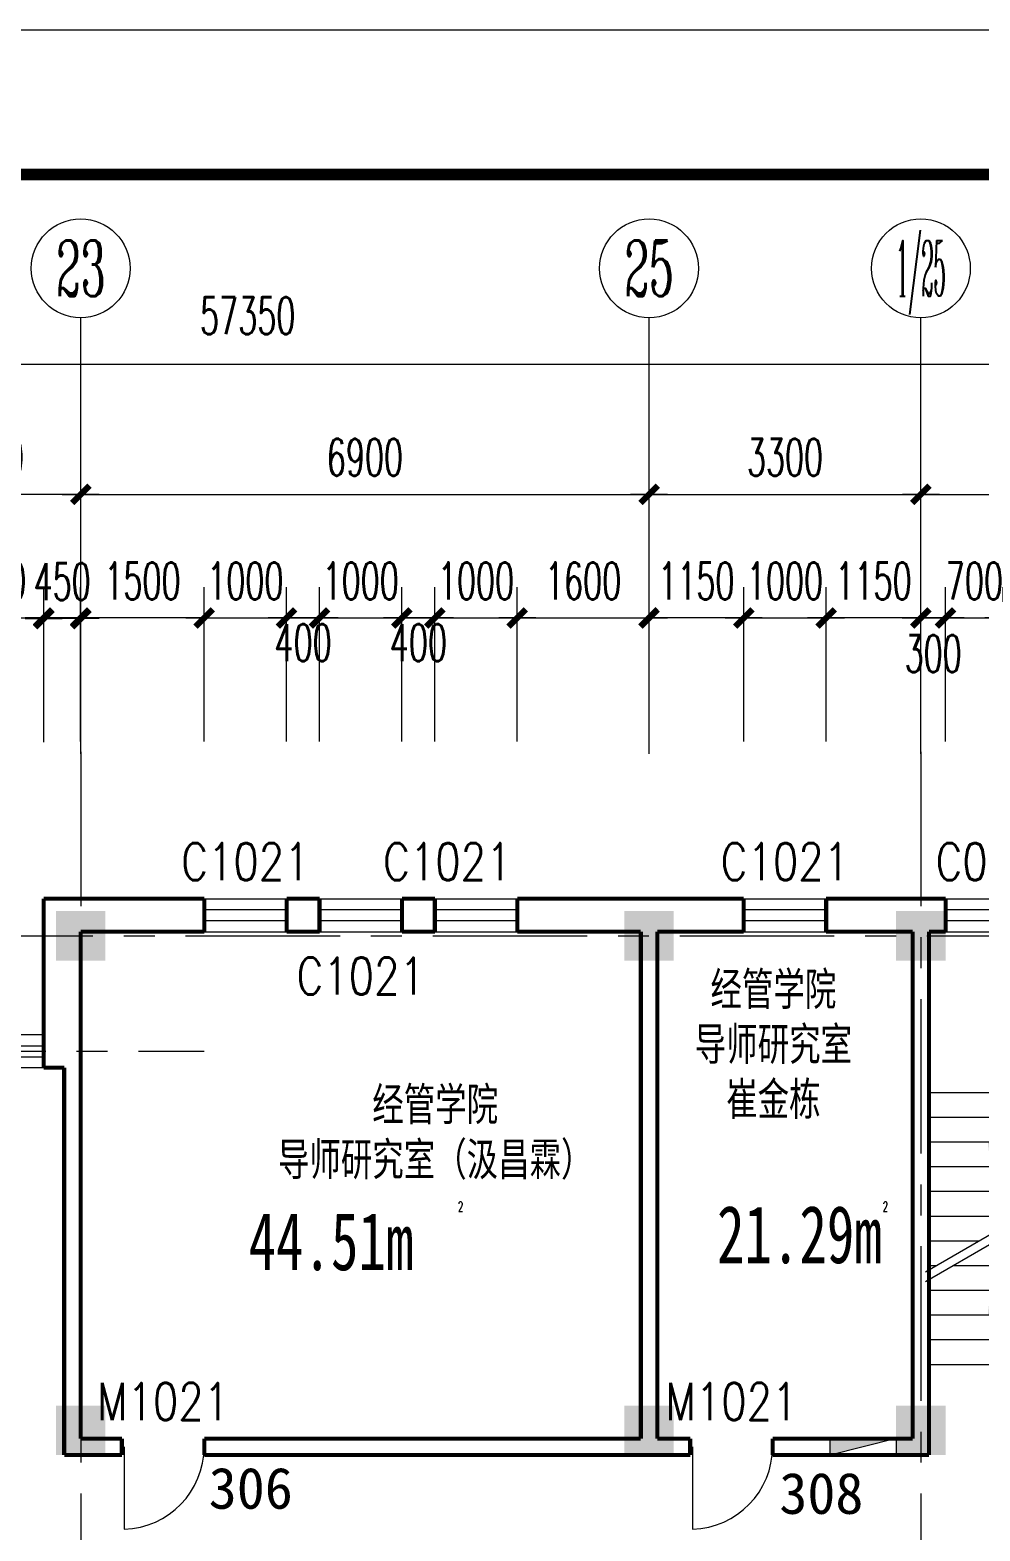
# Model space of a CAD drawing. Extents: x 2719331 to 3465925, y -270324 to -167476.
# Drawn here: x 3090823 to 3102356, y -187223 to -169011 of the extents above; entities that cross this region are included whole.
import ezdxf
from ezdxf.enums import TextEntityAlignment as Align

# ---------------------------------------------------------------- set-up
doc = ezdxf.new("R2010")
doc.units = 0
doc.header["$LTSCALE"] = 1500
doc.header["$MEASUREMENT"] = 0
doc.linetypes.add('CENTER', pattern=[2, 1.25, -0.25, 0.25, -0.25])
doc.layers.get('0').update_dxf_attribs({"linetype": 'CONTINUOUS', "lineweight": 0})
doc.layers.get('DEFPOINTS').update_dxf_attribs({"linetype": 'CONTINUOUS', "lineweight": 5})
for name, color, linetype, lineweight in [('AXIS', 7, 'CONTINUOUS', 5), ('AXIS_TEXT', 7, 'CONTINUOUS', 5), ('COLUMN', 7, 'CONTINUOUS', 5), ('DOTE', 7, 'CENTER', 5), ('PUB_DIM', 250, 'CONTINUOUS', 5), ('PUB_TEXT', 7, 'CONTINUOUS', 5), ('STAIR', 7, 'CONTINUOUS', 5), ('U型玻璃', 7, 'CONTINUOUS', 5), ('WALL', 7, 'CONTINUOUS', 5), ('WINDOW', 7, 'CONTINUOUS', 5), ('WINDOW_TEXT', 7, 'CONTINUOUS', 5), ('我的', 7, 'CONTINUOUS', 5), ('消火栓', 7, 'CONTINUOUS', 5)]:
    doc.layers.add(name, color=color, linetype=linetype, lineweight=lineweight)
doc.layers.add('中文', color=4, linetype='CONTINUOUS')
doc.layers.add('地面', color=250, linetype='CONTINUOUS')
doc.styles.add('_SIMPLEX', font='SIMPLEX.shx', dxfattribs={"width": 0.6})
doc.styles.add('COMPLEX', font='COMPLEX')
doc.styles.add('DIM_FONT', font='romans.shx', dxfattribs={"width": 0.6})
doc.styles.add('HZ4', font='SimSun.ttf', dxfattribs={"width": 0.7, "height": 700})
doc.styles.add('SIMPLEX', font='SIMPLEX.SHX', dxfattribs={"width": 0.6})
doc.styles.get("Standard").update_dxf_attribs({"font": 'SIMHEI.TTF', "height": 1.2})
doc.dimstyles.new('DIMN150', dxfattribs={"dimscale": 1.5, "dimtxt": 300, "dimasz": 1, "dimexe": 250, "dimexo": 300, "dimgap": 150, "dimtad": 1, "dimdec": 0, "dimdsep": 46, "dimtxsty": 'DIM_FONT', "dimblk": '_DIMX', "dimcen": 2.5, "dimdle": 0.3, "dimclrd": 7, "dimclre": 256, "dimclrt": 256, "dimadec": 0, "dimazin": 0, "dimtfac": 1, "dimtdec": 0, "dimtix": 1, "dimtmove": 2, "dimatfit": 3, "dimldrblk": '_DIMX', "dimfxl": 1, "dimtvp": 1, "dimtolj": 1, "dimtzin": 0, "dimlwd": -1, "dimlwe": -1, "dimarcsym": 0})

# ---------------------------------------------------------------- blocks, each defined once
blk = doc.blocks.new('_FZH')
blk.add_solid([(0.5, -0.5), (-0.5, -0.5), (0.5, 0.5), (-0.5, 0.5)])
blk = doc.blocks.new('M_A2ZXL')
blk.add_line((-0.472, 0), (-0.472, -1))
blk.add_arc((-0.5, 0), 1, 271.6231, 0)
blk = doc.blocks.new('_ARROW')
blk.add_solid([(0, 0), (-1, 0.1), (-1, -0.1)])
blk = doc.blocks.new('A$C439E1623')
at = {"layer": 'PUB_DIM'}
for points in [[(818, 2892), (818, 5002), (2689, 5002), (2689, 13)], [(818, 1992), (818, 0)]]:
    blk.add_lwpolyline(points, dxfattribs=at)
at = {"layer": 'STAIR'}
for p, q in [((1893, 4192), (1593, 4192)), ((1593, 4192), (1593, 2834)), ((1893, 692), (1893, 4192)), ((43, 4092), (1593, 4092)), ((43, 4092), (43, 1939)), ((1653, 4132), (1653, 2868)), ((1833, 4132), (1653, 4132)), ((1833, 4092), (1653, 4092)), ((1693, 4092), (1693, 2892)), ((1793, 792), (1793, 4092)), ((1833, 752), (1833, 4132)), ((3443, 4092), (1893, 4092)), ((3443, 792), (3443, 4092)), ((43, 3792), (1593, 3792)), ((1653, 3792), (1693, 3792)), ((1833, 3792), (1793, 3792)), ((3443, 3792), (1893, 3792)), ((43, 3492), (1593, 3492)), ((1653, 3492), (1693, 3492)), ((1833, 3492), (1793, 3492)), ((3443, 3492), (1893, 3492)), ((43, 3192), (1593, 3192)), ((1653, 3192), (1693, 3192)), ((1833, 3192), (1793, 3192)), ((3443, 3192), (1893, 3192)), ((933, 2453), (1737, 2917)), ((43, 2892), (1593, 2892)), ((959, 2352), (1737, 2801)), ((1653, 2892), (1693, 2892)), ((1653, 2753), (1653, 752)), ((1693, 2776), (1693, 792)), ((1833, 2892), (1793, 2892)), ((3443, 2892), (1893, 2892)), ((43, 2592), (1174, 2592)), ((1374, 2592), (1593, 2592)), ((1593, 2718), (1593, 692)), ((1653, 2592), (1693, 2592)), ((1833, 2592), (1793, 2592)), ((3443, 2592), (1893, 2592)), ((0, 1914), (827, 2392)), ((853, 2291), (807, 2472)), ((807, 2472), (980, 2272)), ((980, 2272), (933, 2453)), ((0, 1798), (853, 2291)), ((43, 2292), (654, 2292)), ((853, 2292), (1593, 2292)), ((1653, 2292), (1693, 2292)), ((1833, 2292), (1793, 2292)), ((3443, 2292), (1893, 2292)), ((43, 1992), (134, 1992)), ((43, 1823), (43, 792)), ((334, 1992), (1593, 1992)), ((1653, 1992), (1693, 1992)), ((1833, 1992), (1793, 1992)), ((3443, 1992), (1893, 1992)), ((43, 1692), (1593, 1692)), ((1653, 1692), (1693, 1692)), ((1833, 1692), (1793, 1692)), ((3443, 1692), (1893, 1692)), ((43, 1392), (1593, 1392)), ((1653, 1392), (1693, 1392)), ((1833, 1392), (1793, 1392)), ((3443, 1392), (1893, 1392)), ((43, 1092), (1593, 1092)), ((1653, 1092), (1693, 1092)), ((1833, 1092), (1793, 1092)), ((3443, 1092), (1893, 1092)), ((43, 792), (1593, 792)), ((1653, 792), (1833, 792)), ((1653, 752), (1833, 752)), ((3443, 792), (1893, 792)), ((1593, 692), (1893, 692))]:
    blk.add_line(p, q, dxfattribs=at)
at = {"layer": 'PUB_DIM', "xscale": 600, "yscale": 600, "zscale": 600}
for p, rotation in [((818, 2892), 270), ((818, 1992), 90)]:
    blk.add_blockref('_ARROW', p, dxfattribs=dict(at, rotation=rotation))
blk = doc.blocks.new('_WBLK')
for p, q in [((-0.5, 0.5), (0.5, 0.5)), ((0.5, 0.167), (-0.5, 0.167)), ((0.5, -0.167), (-0.5, -0.167)), ((-0.5, -0.5), (0.5, -0.5))]:
    blk.add_line(p, q)
at = {"layer": 'WINDOW_TEXT', "style": 'SIMPLEX', "flags": 9}
blk.add_attdef('A', text='', height=1, dxfattribs=at).set_placement((0, 1.5), align=Align.MIDDLE)
blk = doc.blocks.new('_AXISO')
blk.add_circle((0, 0), 0.5)
at = {"layer": 'AXIS_TEXT', "style": 'COMPLEX', "width": 1.041667}
blk.add_attdef('A', text='', height=0.56, dxfattribs=at).set_placement((-0.25, -0.28), (0.25, -0.28), align=Align.FIT)
blk = doc.blocks.new('_DIMX')
blk.add_line((-150, 0), (150, 0))
at = {"const_width": 50}
blk.add_lwpolyline([(-70, -70), (70, 70)], dxfattribs=at)
blk = doc.blocks.new('*D1504')
at = {"layer": 'DEFPOINTS', "color": 0, "lineweight": 25}
for p in [(3098339, -174645), (3091439, -177795), (3098339, -177795)]:
    blk.add_point(p, dxfattribs=at)
at = {"layer": '我的'}
for p, q in [((3091439, -177345), (3091439, -174270)), ((3098339, -177345), (3098339, -174270))]:
    blk.add_line(p, q, dxfattribs=at)
at = {"layer": '我的', "color": 7}
blk.add_line((3091440, -174645), (3098337, -174645), dxfattribs=at)
at = {"layer": '我的', "color": 7, "xscale": 1.5, "yscale": 1.5, "zscale": 1.5, "rotation": 180}
blk.add_blockref('_DIMX', (3091439, -174645), dxfattribs=at)
at = {"layer": '我的', "color": 7, "xscale": 1.5, "yscale": 1.5, "zscale": 1.5}
blk.add_blockref('_DIMX', (3098339, -174645), dxfattribs=at)
at = {"layer": '我的', "lineweight": 0, "insert": (3094889, -174195), "char_height": 450, "attachment_point": 5, "style": 'DIM_FONT'}
blk.add_mtext('\\A1;6900', dxfattribs=at)
blk = doc.blocks.new('*D1505')
at = {"layer": 'DEFPOINTS', "color": 0, "lineweight": 25}
for p in [(3101639, -174645), (3098339, -177795), (3101639, -177795)]:
    blk.add_point(p, dxfattribs=at)
at = {"layer": '我的'}
for p, q in [((3098339, -177345), (3098339, -174270)), ((3101639, -177345), (3101639, -174270))]:
    blk.add_line(p, q, dxfattribs=at)
at = {"layer": '我的', "color": 7}
blk.add_line((3098340, -174645), (3101637, -174645), dxfattribs=at)
at = {"layer": '我的', "color": 7, "xscale": 1.5, "yscale": 1.5, "zscale": 1.5, "rotation": 180}
blk.add_blockref('_DIMX', (3098339, -174645), dxfattribs=at)
at = {"layer": '我的', "color": 7, "xscale": 1.5, "yscale": 1.5, "zscale": 1.5}
blk.add_blockref('_DIMX', (3101639, -174645), dxfattribs=at)
at = {"layer": '我的', "lineweight": 0, "insert": (3099989, -174195), "char_height": 450, "attachment_point": 5, "style": 'DIM_FONT'}
blk.add_mtext('\\A1;3300', dxfattribs=at)
blk = doc.blocks.new('*D1508')
at = {"layer": 'DEFPOINTS', "color": 0, "lineweight": 25}
for p in [(3105239, -174645), (3101639, -177795), (3105239, -177795)]:
    blk.add_point(p, dxfattribs=at)
at = {"layer": '我的'}
for p, q in [((3101639, -177345), (3101639, -174270)), ((3105239, -177345), (3105239, -174270))]:
    blk.add_line(p, q, dxfattribs=at)
at = {"layer": '我的', "color": 7}
blk.add_line((3101640, -174645), (3105237, -174645), dxfattribs=at)
at = {"layer": '我的', "color": 7, "xscale": 1.5, "yscale": 1.5, "zscale": 1.5, "rotation": 180}
blk.add_blockref('_DIMX', (3101639, -174645), dxfattribs=at)
at = {"layer": '我的', "color": 7, "xscale": 1.5, "yscale": 1.5, "zscale": 1.5}
blk.add_blockref('_DIMX', (3105239, -174645), dxfattribs=at)
at = {"layer": '我的', "lineweight": 0, "insert": (3103439, -174195), "char_height": 450, "attachment_point": 5, "style": 'DIM_FONT'}
blk.add_mtext('\\A1;3600', dxfattribs=at)
blk = doc.blocks.new('*D1511')
at = {"layer": 'DEFPOINTS', "color": 0, "lineweight": 25}
for p in [(3120689, -173066), (3120689, -177412), (3063338, -177636)]:
    blk.add_point(p, dxfattribs=at)
at = {"layer": '我的'}
for p, q in [((3063338, -177186), (3063338, -172691)), ((3120689, -176962), (3120689, -172691))]:
    blk.add_line(p, q, dxfattribs=at)
at = {"layer": '我的', "color": 7}
blk.add_line((3063340, -173066), (3120687, -173066), dxfattribs=at)
at = {"layer": '我的', "color": 7, "xscale": 1.5, "yscale": 1.5, "zscale": 1.5, "rotation": 180}
blk.add_blockref('_DIMX', (3063338, -173066), dxfattribs=at)
at = {"layer": '我的', "color": 7, "xscale": 1.5, "yscale": 1.5, "zscale": 1.5}
blk.add_blockref('_DIMX', (3120689, -173066), dxfattribs=at)
at = {"layer": '我的', "lineweight": 0, "insert": (3093466, -172478), "char_height": 450, "attachment_point": 5, "style": 'DIM_FONT'}
blk.add_mtext('\\A1;57350', dxfattribs=at)
blk = doc.blocks.new('*D1520')
at = {"layer": 'DEFPOINTS', "color": 0, "lineweight": 25}
for p in [(3093938, -176145), (3092938, -178095), (3093938, -178095)]:
    blk.add_point(p, dxfattribs=at)
at = {"layer": '我的'}
for p, q in [((3092938, -177645), (3092938, -175770)), ((3093938, -177645), (3093938, -175770))]:
    blk.add_line(p, q, dxfattribs=at)
at = {"layer": '我的', "color": 7}
for p, q in [((3092937, -176145), (3092935, -176145)), ((3092938, -176145), (3093938, -176145)), ((3093940, -176145), (3093941, -176145))]:
    blk.add_line(p, q, dxfattribs=at)
at = {"layer": '我的', "color": 7, "xscale": 1.5, "yscale": 1.5, "zscale": 1.5}
blk.add_blockref('_DIMX', (3092938, -176145), dxfattribs=at)
at = {"layer": '我的', "color": 7, "xscale": 1.5, "yscale": 1.5, "zscale": 1.5, "rotation": 180}
blk.add_blockref('_DIMX', (3093938, -176145), dxfattribs=at)
at = {"layer": '我的', "lineweight": 0, "insert": (3093438, -175695), "char_height": 450, "attachment_point": 5, "style": 'DIM_FONT'}
blk.add_mtext('\\A1;1000', dxfattribs=at)
blk = doc.blocks.new('*D1521')
at = {"layer": 'DEFPOINTS', "color": 0, "lineweight": 25}
for p in [(3094338, -176145), (3093938, -178095), (3094338, -178095)]:
    blk.add_point(p, dxfattribs=at)
at = {"layer": '我的'}
for p, q in [((3093938, -177645), (3093938, -175770)), ((3094338, -177645), (3094338, -175770))]:
    blk.add_line(p, q, dxfattribs=at)
at = {"layer": '我的', "color": 7}
for p, q in [((3093937, -176145), (3093935, -176145)), ((3093938, -176145), (3094338, -176145)), ((3094340, -176145), (3094341, -176145))]:
    blk.add_line(p, q, dxfattribs=at)
at = {"layer": '我的', "color": 7, "xscale": 1.5, "yscale": 1.5, "zscale": 1.5}
blk.add_blockref('_DIMX', (3093938, -176145), dxfattribs=at)
at = {"layer": '我的', "color": 7, "xscale": 1.5, "yscale": 1.5, "zscale": 1.5, "rotation": 180}
blk.add_blockref('_DIMX', (3094338, -176145), dxfattribs=at)
at = {"layer": '我的', "lineweight": 0, "insert": (3094138, -176445), "char_height": 450, "attachment_point": 5, "style": 'DIM_FONT'}
blk.add_mtext('\\A1;400', dxfattribs=at)
blk = doc.blocks.new('*D1522')
at = {"layer": 'DEFPOINTS', "color": 0, "lineweight": 25}
for p in [(3095338, -176145), (3094338, -178095), (3095338, -178095)]:
    blk.add_point(p, dxfattribs=at)
at = {"layer": '我的'}
for p, q in [((3094338, -177645), (3094338, -175770)), ((3095338, -177645), (3095338, -175770))]:
    blk.add_line(p, q, dxfattribs=at)
at = {"layer": '我的', "color": 7}
for p, q in [((3094337, -176145), (3094335, -176145)), ((3094338, -176145), (3095338, -176145)), ((3095340, -176145), (3095341, -176145))]:
    blk.add_line(p, q, dxfattribs=at)
at = {"layer": '我的', "color": 7, "xscale": 1.5, "yscale": 1.5, "zscale": 1.5}
blk.add_blockref('_DIMX', (3094338, -176145), dxfattribs=at)
at = {"layer": '我的', "color": 7, "xscale": 1.5, "yscale": 1.5, "zscale": 1.5, "rotation": 180}
blk.add_blockref('_DIMX', (3095338, -176145), dxfattribs=at)
at = {"layer": '我的', "lineweight": 0, "insert": (3094838, -175695), "char_height": 450, "attachment_point": 5, "style": 'DIM_FONT'}
blk.add_mtext('\\A1;1000', dxfattribs=at)
blk = doc.blocks.new('*D1523')
at = {"layer": 'DEFPOINTS', "color": 0, "lineweight": 25}
for p in [(3095738, -176145), (3095338, -178095), (3095738, -178095)]:
    blk.add_point(p, dxfattribs=at)
at = {"layer": '我的'}
for p, q in [((3095338, -177645), (3095338, -175770)), ((3095738, -177645), (3095738, -175770))]:
    blk.add_line(p, q, dxfattribs=at)
at = {"layer": '我的', "color": 7}
for p, q in [((3095337, -176145), (3095335, -176145)), ((3095338, -176145), (3095738, -176145)), ((3095740, -176145), (3095741, -176145))]:
    blk.add_line(p, q, dxfattribs=at)
at = {"layer": '我的', "color": 7, "xscale": 1.5, "yscale": 1.5, "zscale": 1.5}
blk.add_blockref('_DIMX', (3095338, -176145), dxfattribs=at)
at = {"layer": '我的', "color": 7, "xscale": 1.5, "yscale": 1.5, "zscale": 1.5, "rotation": 180}
blk.add_blockref('_DIMX', (3095738, -176145), dxfattribs=at)
at = {"layer": '我的', "lineweight": 0, "insert": (3095538, -176445), "char_height": 450, "attachment_point": 5, "style": 'DIM_FONT'}
blk.add_mtext('\\A1;400', dxfattribs=at)
blk = doc.blocks.new('*D1524')
at = {"layer": 'DEFPOINTS', "color": 0, "lineweight": 25}
for p in [(3096738, -176145), (3095738, -178095), (3096738, -178095)]:
    blk.add_point(p, dxfattribs=at)
at = {"layer": '我的'}
for p, q in [((3095738, -177645), (3095738, -175770)), ((3096738, -177645), (3096738, -175770))]:
    blk.add_line(p, q, dxfattribs=at)
at = {"layer": '我的', "color": 7}
for p, q in [((3095737, -176145), (3095735, -176145)), ((3095738, -176145), (3096738, -176145)), ((3096740, -176145), (3096741, -176145))]:
    blk.add_line(p, q, dxfattribs=at)
at = {"layer": '我的', "color": 7, "xscale": 1.5, "yscale": 1.5, "zscale": 1.5}
blk.add_blockref('_DIMX', (3095738, -176145), dxfattribs=at)
at = {"layer": '我的', "color": 7, "xscale": 1.5, "yscale": 1.5, "zscale": 1.5, "rotation": 180}
blk.add_blockref('_DIMX', (3096738, -176145), dxfattribs=at)
at = {"layer": '我的', "lineweight": 0, "insert": (3096238, -175695), "char_height": 450, "attachment_point": 5, "style": 'DIM_FONT'}
blk.add_mtext('\\A1;1000', dxfattribs=at)
blk = doc.blocks.new('*D1525')
at = {"layer": 'DEFPOINTS', "color": 0, "lineweight": 25}
for p in [(3098338, -176145), (3096738, -178095), (3098338, -178095)]:
    blk.add_point(p, dxfattribs=at)
at = {"layer": '我的'}
for p, q in [((3096738, -177645), (3096738, -175770)), ((3098338, -177645), (3098338, -175770))]:
    blk.add_line(p, q, dxfattribs=at)
at = {"layer": '我的', "color": 7}
blk.add_line((3096740, -176145), (3098337, -176145), dxfattribs=at)
at = {"layer": '我的', "color": 7, "xscale": 1.5, "yscale": 1.5, "zscale": 1.5, "rotation": 180}
blk.add_blockref('_DIMX', (3096738, -176145), dxfattribs=at)
at = {"layer": '我的', "color": 7, "xscale": 1.5, "yscale": 1.5, "zscale": 1.5}
blk.add_blockref('_DIMX', (3098338, -176145), dxfattribs=at)
at = {"layer": '我的', "lineweight": 0, "insert": (3097538, -175695), "char_height": 450, "attachment_point": 5, "style": 'DIM_FONT'}
blk.add_mtext('\\A1;1600', dxfattribs=at)
blk = doc.blocks.new('*D1526')
at = {"layer": 'DEFPOINTS', "color": 0, "lineweight": 25}
for p in [(3100488, -176145), (3099488, -178095), (3100488, -178095)]:
    blk.add_point(p, dxfattribs=at)
at = {"layer": '我的'}
for p, q in [((3099488, -177645), (3099488, -175770)), ((3100488, -177645), (3100488, -175770))]:
    blk.add_line(p, q, dxfattribs=at)
at = {"layer": '我的', "color": 7}
for p, q in [((3099487, -176145), (3099485, -176145)), ((3099488, -176145), (3100488, -176145)), ((3100490, -176145), (3100491, -176145))]:
    blk.add_line(p, q, dxfattribs=at)
at = {"layer": '我的', "color": 7, "xscale": 1.5, "yscale": 1.5, "zscale": 1.5}
blk.add_blockref('_DIMX', (3099488, -176145), dxfattribs=at)
at = {"layer": '我的', "color": 7, "xscale": 1.5, "yscale": 1.5, "zscale": 1.5, "rotation": 180}
blk.add_blockref('_DIMX', (3100488, -176145), dxfattribs=at)
at = {"layer": '我的', "lineweight": 0, "insert": (3099988, -175695), "char_height": 450, "attachment_point": 5, "style": 'DIM_FONT'}
blk.add_mtext('\\A1;1000', dxfattribs=at)
blk = doc.blocks.new('*D1527')
at = {"layer": 'DEFPOINTS', "color": 0, "lineweight": 25}
for p in [(3102638, -176145), (3101938, -178095), (3102638, -178095)]:
    blk.add_point(p, dxfattribs=at)
at = {"layer": '我的'}
for p, q in [((3101938, -177645), (3101938, -175770)), ((3102638, -177645), (3102638, -175770))]:
    blk.add_line(p, q, dxfattribs=at)
at = {"layer": '我的', "color": 7}
for p, q in [((3101937, -176145), (3101935, -176145)), ((3101938, -176145), (3102638, -176145)), ((3102640, -176145), (3102641, -176145))]:
    blk.add_line(p, q, dxfattribs=at)
at = {"layer": '我的', "color": 7, "xscale": 1.5, "yscale": 1.5, "zscale": 1.5}
blk.add_blockref('_DIMX', (3101938, -176145), dxfattribs=at)
at = {"layer": '我的', "color": 7, "xscale": 1.5, "yscale": 1.5, "zscale": 1.5, "rotation": 180}
blk.add_blockref('_DIMX', (3102638, -176145), dxfattribs=at)
at = {"layer": '我的', "lineweight": 0, "insert": (3102288, -175695), "char_height": 450, "attachment_point": 5, "style": 'DIM_FONT'}
blk.add_mtext('\\A1;700', dxfattribs=at)
blk = doc.blocks.new('*D1551')
at = {"layer": 'DEFPOINTS', "color": 0, "lineweight": 25}
for p in [(3091438, -176145), (3091438, -178095), (3092938, -178095)]:
    blk.add_point(p, dxfattribs=at)
at = {"layer": '我的'}
for p, q in [((3091438, -177645), (3091438, -175770)), ((3092938, -177645), (3092938, -175770))]:
    blk.add_line(p, q, dxfattribs=at)
at = {"layer": '我的', "color": 7}
blk.add_line((3092937, -176145), (3091440, -176145), dxfattribs=at)
at = {"layer": '我的', "color": 7, "xscale": 1.5, "yscale": 1.5, "zscale": 1.5, "rotation": 180}
blk.add_blockref('_DIMX', (3091438, -176145), dxfattribs=at)
at = {"layer": '我的', "color": 7, "xscale": 1.5, "yscale": 1.5, "zscale": 1.5}
blk.add_blockref('_DIMX', (3092938, -176145), dxfattribs=at)
at = {"layer": '我的', "lineweight": 0, "insert": (3092188, -175695), "char_height": 450, "attachment_point": 5, "style": 'DIM_FONT'}
blk.add_mtext('\\A1;1500', dxfattribs=at)
blk = doc.blocks.new('*D1552')
at = {"layer": 'DEFPOINTS', "color": 0, "lineweight": 25}
for p in [(3098338, -176145), (3098338, -178095), (3099488, -178095)]:
    blk.add_point(p, dxfattribs=at)
at = {"layer": '我的'}
for p, q in [((3098338, -177645), (3098338, -175770)), ((3099488, -177645), (3099488, -175770))]:
    blk.add_line(p, q, dxfattribs=at)
at = {"layer": '我的', "color": 7}
for p, q in [((3098337, -176145), (3098335, -176145)), ((3099488, -176145), (3098338, -176145)), ((3099490, -176145), (3099491, -176145))]:
    blk.add_line(p, q, dxfattribs=at)
at = {"layer": '我的', "color": 7, "xscale": 1.5, "yscale": 1.5, "zscale": 1.5}
blk.add_blockref('_DIMX', (3098338, -176145), dxfattribs=at)
at = {"layer": '我的', "color": 7, "xscale": 1.5, "yscale": 1.5, "zscale": 1.5, "rotation": 180}
blk.add_blockref('_DIMX', (3099488, -176145), dxfattribs=at)
at = {"layer": '我的', "lineweight": 0, "insert": (3098913, -175695), "char_height": 450, "attachment_point": 5, "style": 'DIM_FONT'}
blk.add_mtext('\\A1;1150', dxfattribs=at)
blk = doc.blocks.new('*D1553')
at = {"layer": 'DEFPOINTS', "color": 0, "lineweight": 25}
for p in [(3100488, -176145), (3100488, -178095), (3101638, -178095)]:
    blk.add_point(p, dxfattribs=at)
at = {"layer": '我的'}
for p, q in [((3100488, -177645), (3100488, -175770)), ((3101638, -177645), (3101638, -175770))]:
    blk.add_line(p, q, dxfattribs=at)
at = {"layer": '我的', "color": 7}
for p, q in [((3100487, -176145), (3100485, -176145)), ((3101638, -176145), (3100488, -176145)), ((3101640, -176145), (3101641, -176145))]:
    blk.add_line(p, q, dxfattribs=at)
at = {"layer": '我的', "color": 7, "xscale": 1.5, "yscale": 1.5, "zscale": 1.5}
blk.add_blockref('_DIMX', (3100488, -176145), dxfattribs=at)
at = {"layer": '我的', "color": 7, "xscale": 1.5, "yscale": 1.5, "zscale": 1.5, "rotation": 180}
blk.add_blockref('_DIMX', (3101638, -176145), dxfattribs=at)
at = {"layer": '我的', "lineweight": 0, "insert": (3101063, -175695), "char_height": 450, "attachment_point": 5, "style": 'DIM_FONT'}
blk.add_mtext('\\A1;1150', dxfattribs=at)
blk = doc.blocks.new('*D1558')
at = {"layer": 'DEFPOINTS', "color": 0, "lineweight": 25}
for p in [(3089138, -174645), (3089138, -177795), (3091439, -177795)]:
    blk.add_point(p, dxfattribs=at)
at = {"layer": '我的'}
for p, q in [((3089138, -177345), (3089138, -174270)), ((3091439, -177345), (3091439, -174270))]:
    blk.add_line(p, q, dxfattribs=at)
at = {"layer": '我的', "color": 7}
blk.add_line((3091437, -174645), (3089140, -174645), dxfattribs=at)
at = {"layer": '我的', "color": 7, "xscale": 1.5, "yscale": 1.5, "zscale": 1.5, "rotation": 180}
blk.add_blockref('_DIMX', (3089138, -174645), dxfattribs=at)
at = {"layer": '我的', "color": 7, "xscale": 1.5, "yscale": 1.5, "zscale": 1.5}
blk.add_blockref('_DIMX', (3091439, -174645), dxfattribs=at)
at = {"layer": '我的', "lineweight": 0, "insert": (3090288, -174195), "char_height": 450, "attachment_point": 5, "style": 'DIM_FONT'}
blk.add_mtext('\\A1;2300', dxfattribs=at)
blk = doc.blocks.new('*D1604')
at = {"layer": 'DEFPOINTS', "color": 0, "lineweight": 25}
for p in [(3101638, -176145), (3101638, -178095), (3101938, -178095)]:
    blk.add_point(p, dxfattribs=at)
at = {"layer": '我的'}
for p, q in [((3101638, -177645), (3101638, -175770)), ((3101938, -177645), (3101938, -175770))]:
    blk.add_line(p, q, dxfattribs=at)
at = {"layer": '我的', "color": 7}
for p, q in [((3101637, -176145), (3101635, -176145)), ((3101938, -176145), (3101638, -176145)), ((3101940, -176145), (3101941, -176145))]:
    blk.add_line(p, q, dxfattribs=at)
at = {"layer": '我的', "color": 7, "xscale": 1.5, "yscale": 1.5, "zscale": 1.5}
blk.add_blockref('_DIMX', (3101638, -176145), dxfattribs=at)
at = {"layer": '我的', "color": 7, "xscale": 1.5, "yscale": 1.5, "zscale": 1.5, "rotation": 180}
blk.add_blockref('_DIMX', (3101938, -176145), dxfattribs=at)
at = {"layer": '我的', "lineweight": 0, "insert": (3101788, -176577), "char_height": 450, "attachment_point": 5, "style": 'DIM_FONT'}
blk.add_mtext('\\A1;300', dxfattribs=at)
blk = doc.blocks.new('*D1210')
at = {"layer": 'DEFPOINTS', "color": 0, "lineweight": 25}
for p in [(3090989, -176145), (3089639, -178095), (3090989, -178103)]:
    blk.add_point(p, dxfattribs=at)
at = {"layer": '我的'}
for p, q in [((3089639, -177645), (3089639, -175770)), ((3090989, -177653), (3090989, -175770))]:
    blk.add_line(p, q, dxfattribs=at)
at = {"layer": '我的', "color": 7}
for p, q in [((3089637, -176145), (3089636, -176145)), ((3089639, -176145), (3090989, -176145)), ((3090990, -176145), (3090992, -176145))]:
    blk.add_line(p, q, dxfattribs=at)
at = {"layer": '我的', "color": 7, "xscale": 1.5, "yscale": 1.5, "zscale": 1.5}
blk.add_blockref('_DIMX', (3089639, -176145), dxfattribs=at)
at = {"layer": '我的', "color": 7, "xscale": 1.5, "yscale": 1.5, "zscale": 1.5, "rotation": 180}
blk.add_blockref('_DIMX', (3090989, -176145), dxfattribs=at)
at = {"layer": '我的', "lineweight": 0, "insert": (3090314, -175695), "char_height": 450, "attachment_point": 5, "style": 'DIM_FONT'}
blk.add_mtext('\\A1;1350', dxfattribs=at)
blk = doc.blocks.new('*D1211')
at = {"layer": 'DEFPOINTS', "color": 0, "lineweight": 25}
for p in [(3090989, -176153), (3090989, -178103), (3091439, -178103)]:
    blk.add_point(p, dxfattribs=at)
at = {"layer": '我的'}
for p, q in [((3090989, -177653), (3090989, -175778)), ((3091439, -177653), (3091439, -175778))]:
    blk.add_line(p, q, dxfattribs=at)
at = {"layer": '我的', "color": 7}
for p, q in [((3090987, -176153), (3090986, -176153)), ((3091439, -176153), (3090989, -176153)), ((3091440, -176153), (3091442, -176153))]:
    blk.add_line(p, q, dxfattribs=at)
at = {"layer": '我的', "color": 7, "xscale": 1.5, "yscale": 1.5, "zscale": 1.5}
blk.add_blockref('_DIMX', (3090989, -176153), dxfattribs=at)
at = {"layer": '我的', "color": 7, "xscale": 1.5, "yscale": 1.5, "zscale": 1.5, "rotation": 180}
blk.add_blockref('_DIMX', (3091439, -176153), dxfattribs=at)
at = {"layer": '我的', "lineweight": 0, "insert": (3091214, -175703), "char_height": 450, "attachment_point": 5, "style": 'DIM_FONT'}
blk.add_mtext('\\A1;450', dxfattribs=at)
blk = doc.blocks.new('A$C68C06AB7')
at = {"layer": '消火栓'}
blk.add_hatch(color=256, dxfattribs=at).paths.add_polyline_path([(800, 200), (0, 200), (800, 0)])
blk.add_line((0, 200), (800, 0), dxfattribs=at)
blk.add_lwpolyline([(0, 200), (0, 0), (800, 0), (800, 200)], close=True, dxfattribs=at)

msp = doc.modelspace()

# ---------------------------------------------------------------- linework, layer by layer
at = {"layer": 'AXIS', "color": 250}
msp.add_lwpolyline([(3022485, -169010.7), (3022485, -270324.1), (3159205.6, -270324.1), (3159205.6, -169010.7)], close=True, dxfattribs=at)
at = {"layer": 'AXIS', "color": 0, "const_width": 140.2}
msp.add_lwpolyline([(3024237.9, -170763.5), (3024237.9, -268571.3), (3157452.7, -268571.3), (3157452.7, -170763.5)], close=True, dxfattribs=at)
at = {"layer": 'DOTE', "lineweight": 0}
for p, q in [((3091438.2, -177768.4), (3091438.2, -222501.7)), ((3101638.2, -177768.4), (3101638.2, -216274.1)), ((3056712.2, -180002), (3126057, -180002)), ((3089138.2, -181402), (3092938.2, -181402))]:
    msp.add_line(p, q, dxfattribs=at)
at = {"layer": 'U型玻璃', "lineweight": 0}
for p, q in [((3090988.2, -181202), (3089638.2, -181202)), ((3089638.2, -181335.3), (3090988.2, -181335.3)), ((3089638.2, -181468.7), (3090988.2, -181468.7)), ((3090988.2, -181602), (3089638.2, -181602))]:
    msp.add_line(p, q, dxfattribs=at)
at = {"layer": 'WALL', "lineweight": 0, "const_width": 50}
for points in [[(3090988.2, -179552), (3092938.2, -179552)], [(3090988.2, -181602), (3090988.2, -179552)], [(3092938.2, -179552), (3092938.2, -179952)], [(3093938.2, -179552), (3093938.2, -179952)], [(3093938.2, -179552), (3094338.2, -179552)], [(3094338.2, -179552), (3094338.2, -179952)], [(3095338.2, -179552), (3095338.2, -179952)], [(3095338.2, -179552), (3095738.2, -179552)], [(3095738.2, -179552), (3095738.2, -179952)], [(3096738.2, -179552), (3096738.2, -179952)], [(3096738.2, -179552), (3099488.2, -179552)], [(3099488.2, -179552), (3099488.2, -179952)], [(3100488.2, -179552), (3100488.2, -179952)], [(3100488.2, -179552), (3101938.2, -179552)], [(3101938.2, -179952), (3101938.2, -179552)], [(3091438.2, -179952), (3092938.2, -179952)], [(3091438.2, -186102), (3091438.2, -179952)], [(3093938.2, -179952), (3094338.2, -179952)], [(3095338.2, -179952), (3095738.2, -179952)], [(3096738.2, -179952), (3098238.2, -179952)], [(3098238.2, -186102), (3098238.2, -179952)], [(3098438.2, -179952), (3099488.2, -179952)], [(3098438.2, -186102), (3098438.2, -179952)], [(3100488.2, -179952), (3101538.2, -179952)], [(3101538.2, -179952), (3101538.2, -186102)], [(3101738.2, -179952), (3101938.2, -179952)], [(3101738.2, -179952), (3101738.2, -186302)], [(3090988.2, -181202), (3090988.2, -181602)], [(3091238.2, -181602), (3090988.2, -181602)], [(3091238.2, -186302), (3091238.2, -181602)], [(3091938.2, -186102), (3091438.2, -186102)], [(3091938.2, -186102), (3091938.2, -186302)], [(3092938.2, -186102), (3092938.2, -186302)], [(3098238.2, -186102), (3092938.2, -186102)], [(3098838.2, -186102), (3098438.2, -186102)], [(3098838.2, -186102), (3098838.2, -186302)], [(3099838.2, -186102), (3099838.2, -186302)], [(3101538.2, -186102), (3099838.2, -186102)], [(3091938.2, -186302), (3091238.2, -186302)], [(3098838.2, -186302), (3092938.2, -186302)], [(3099838.2, -186302), (3101738.2, -186302)]]:
    msp.add_lwpolyline(points, dxfattribs=at)
at = {"layer": '我的', "lineweight": 0}
for p, q in [((3091438.6, -177795.3), (3091438.5, -172502.4)), ((3098338.6, -177795.3), (3098338.5, -172502.4)), ((3101638.6, -177795.3), (3101638.5, -172502.4))]:
    msp.add_line(p, q, dxfattribs=at)

# ---------------------------------------------------------------- block references
at = {"layer": 'AXIS', "lineweight": 0}
ref = msp.add_blockref('_AXISO', (3091438.5, -171902.4), dxfattribs=dict(at, xscale=1200, yscale=1200, zscale=1200))
ref.add_attrib('A', '23', dxfattribs={"layer": 'AXIS_TEXT', "height": 672, "style": 'COMPLEX', "width": 0.551471}).set_placement((3091138.5, -172238.4), (3091738.5, -172238.4), align=Align.FIT)
ref = msp.add_blockref('_AXISO', (3098338.5, -171902.4), dxfattribs=dict(at, xscale=1200, yscale=1200, zscale=1200))
ref.add_attrib('A', '25', dxfattribs={"layer": 'AXIS_TEXT', "height": 672, "style": 'COMPLEX', "width": 0.551471}).set_placement((3098038.5, -172238.4), (3098638.5, -172238.4), align=Align.FIT)
ref = msp.add_blockref('_AXISO', (3101638.5, -171902.4), dxfattribs=dict(at, xscale=1200, yscale=1200, zscale=1200))
ref.add_attrib('A', '1/25', dxfattribs={"layer": 'AXIS_TEXT', "height": 672, "style": 'COMPLEX', "width": 0.264085}).set_placement((3101338.5, -172238.4), (3101938.5, -172238.4), align=Align.FIT)
at = {"layer": 'COLUMN', "lineweight": 0, "xscale": 600, "yscale": 600, "zscale": 600}
for p in [(3091438.2, -180002), (3098338.2, -180002), (3101638.2, -180002), (3091438.2, -186002), (3098338.2, -186002), (3101638.2, -186002), (3101638.2, -186002)]:
    msp.add_blockref('_FZH', p, dxfattribs=at)
at = {"layer": 'STAIR', "lineweight": 0}
msp.add_blockref('A$C439E1623', (3101694.9, -185993.6), dxfattribs=at)
at = {"layer": 'WINDOW', "lineweight": 0}
ref = msp.add_blockref('_WBLK', (3093438.2, -179752), dxfattribs=dict(at, xscale=1000, yscale=399.999105035793, zscale=1000))
ref.add_attrib('A', 'C1021', dxfattribs={"layer": 'WINDOW_TEXT', "height": 450, "style": '_SIMPLEX', "width": 0.8, "flags": 8}).set_placement((3093438.2, -179102), align=Align.MIDDLE)
ref = msp.add_blockref('_WBLK', (3096238.2, -179752), dxfattribs=dict(at, xscale=1000, yscale=399.999105035793, zscale=1000))
ref.add_attrib('A', 'C1021', dxfattribs={"layer": 'WINDOW_TEXT', "height": 450, "style": '_SIMPLEX', "width": 0.8, "flags": 8}).set_placement((3095889.4, -179102), align=Align.MIDDLE)
ref = msp.add_blockref('_WBLK', (3099988.2, -179752), dxfattribs=dict(at, xscale=1000, yscale=399.999105035793, zscale=1000))
ref.add_attrib('A', 'C1021', dxfattribs={"layer": 'WINDOW_TEXT', "height": 450, "style": '_SIMPLEX', "width": 0.8, "flags": 8}).set_placement((3099988.2, -179102), align=Align.MIDDLE)
ref = msp.add_blockref('_WBLK', (3102288.2, -179752), dxfattribs=dict(at, xscale=700, yscale=399.9991050352691, zscale=700))
ref.add_attrib('A', 'C07', dxfattribs={"layer": 'WINDOW_TEXT', "height": 450, "style": '_SIMPLEX', "width": 0.8, "flags": 8}).set_placement((3102288.2, -179102), align=Align.MIDDLE)
ref = msp.add_blockref('_WBLK', (3094838.2, -179752), dxfattribs=dict(at, xscale=1000, yscale=399.999105035793, zscale=1000))
ref.add_attrib('A', 'C1021', dxfattribs={"layer": 'WINDOW_TEXT', "height": 450, "style": '_SIMPLEX', "width": 0.8, "flags": 8}).set_placement((3094838.2, -180490.2), align=Align.MIDDLE)
ref = msp.add_blockref('M_A2ZXL', (3092438.2, -186202), dxfattribs=dict(at, xscale=1000, yscale=1000, zscale=1000))
ref.add_attrib('A', 'M1021', dxfattribs={"layer": 'WINDOW_TEXT', "height": 450, "style": '_SIMPLEX', "width": 0.8, "flags": 8}).set_placement((3092438.2, -185652), align=Align.MIDDLE)
ref = msp.add_blockref('M_A2ZXL', (3099338.2, -186202), dxfattribs=dict(at, xscale=1000, yscale=1000, zscale=1000))
ref.add_attrib('A', 'M1021', dxfattribs={"layer": 'WINDOW_TEXT', "height": 450, "style": '_SIMPLEX', "width": 0.8, "flags": 8}).set_placement((3099338.2, -185652), align=Align.MIDDLE)
at = {"layer": '消火栓', "lineweight": 0, "xscale": -1}
msp.add_blockref('A$C68C06AB7', (3101338.2, -186302), dxfattribs=at)

# ---------------------------------------------------------------- texts
at = {"layer": 'PUB_TEXT', "lineweight": 0, "char_height": 120, "width": 491, "attachment_point": 3, "style": 'DIM_FONT'}
for insert in [(3096081.3, -183226.9), (3101238.1, -183226.9)]:
    msp.add_mtext('2', dxfattribs=dict(at, insert=insert))
at = {"layer": '中文', "char_height": 500, "width": 6011.563, "attachment_point": 1}
for s, insert in [('{\\fFangSong_GB2312|b0|i0|c134|p49;\\C0;306}', (3092993.1, -186453.6)), ('{\\fFangSong_GB2312|b0|i0|c134|p49;\\C0;308}', (3099920.1, -186515.8))]:
    msp.add_mtext(s, dxfattribs=dict(at, insert=insert))
at = {"layer": '地面', "lineweight": 25, "char_height": 700, "attachment_point": 1, "style": 'HZ4'}
for s, insert, width in [('{\\C3;44.51m}', (3093477, -183358.5), 2443.35), ('{\\C3;21.29m}', (3099164.1, -183274.3), 1937.83)]:
    msp.add_mtext(s, dxfattribs=dict(at, insert=insert, width=width))
at = {"layer": '我的', "lineweight": 25, "char_height": 400, "attachment_point": 2, "style": 'HZ4'}
for s, insert, width in [('{\\f宋体|b0|i0|c134|p2;经管学院\\P导师研究室\\P崔金栋}', (3099848.2, -180446.3), 4526.82), ('{\\fSimHei|b0|i0|c134|p2;经管学院\\P导师研究室（汲昌霖）}', (3095742.3, -181844), 3955.443)]:
    msp.add_mtext(s, dxfattribs=dict(at, insert=insert, width=width))

# ---------------------------------------------------------------- dimensions: what is measured, and where the dimension line sits
at = {"layer": '我的', "lineweight": 0}
for base, p1, p2, picture, middle in [((3120688.6, -173066.2), (3063338.3, -177636.5), (3120688.6, -177411.5), '*D1511', (3093466.4, -172477.8)), ((3094338.3, -176145.3), (3093938.3, -178095.3), (3094338.3, -178095.3), '*D1521', (3094138.2, -176445.3)), ((3095738.3, -176145.3), (3095338.3, -178095.3), (3095738.3, -178095.3), '*D1523', (3095538.2, -176445.3)), ((3101638.3, -176145.3), (3101938.3, -178095.3), (3101638.3, -178095.3), '*D1604', (3101788.3, -176577.3))]:
    dim = msp.add_linear_dim(base=base, p1=p1, p2=p2, dimstyle='DIMN150', dxfattribs=at)
    dim.commit()
    dim.dimension.update_dxf_attribs({"geometry": picture, "text_midpoint": middle, "dimtype": 160})
for base, p1, p2, picture, middle in [((3089138.3, -174645.3), (3091438.6, -177795.3), (3089138.3, -177795.3), '*D1558', (3090288.4, -174195.3)), ((3098338.6, -174645.3), (3091438.6, -177795.3), (3098338.6, -177795.3), '*D1504', (3094888.6, -174195.3)), ((3101638.6, -174645.3), (3098338.6, -177795.3), (3101638.6, -177795.3), '*D1505', (3099988.6, -174195.3)), ((3105238.6, -174645.3), (3101638.6, -177795.3), (3105238.6, -177795.3), '*D1508', (3103438.6, -174195.3)), ((3090988.6, -176145.3), (3089638.9, -178095.3), (3090988.6, -178103.2), '*D1210', (3090313.8, -175695.3)), ((3090988.6, -176153.2), (3091438.6, -178103.2), (3090988.6, -178103.2), '*D1211', (3091213.6, -175703.2)), ((3091438.3, -176145.3), (3092938.3, -178095.3), (3091438.3, -178095.3), '*D1551', (3092188.3, -175695.3)), ((3093938.3, -176145.3), (3092938.3, -178095.3), (3093938.3, -178095.3), '*D1520', (3093438.3, -175695.3)), ((3095338.3, -176145.3), (3094338.3, -178095.3), (3095338.3, -178095.3), '*D1522', (3094838.3, -175695.3)), ((3096738.3, -176145.3), (3095738.3, -178095.3), (3096738.3, -178095.3), '*D1524', (3096238.3, -175695.3)), ((3098338.3, -176145.3), (3096738.3, -178095.3), (3098338.3, -178095.3), '*D1525', (3097538.3, -175695.3)), ((3098338.3, -176145.3), (3099488.3, -178095.3), (3098338.3, -178095.3), '*D1552', (3098913.3, -175695.3)), ((3100488.3, -176145.3), (3099488.3, -178095.3), (3100488.3, -178095.3), '*D1526', (3099988.3, -175695.3)), ((3100488.3, -176145.3), (3101638.3, -178095.3), (3100488.3, -178095.3), '*D1553', (3101063.3, -175695.3)), ((3102638.2, -176145.3), (3101938.3, -178095.3), (3102638.2, -178095.3), '*D1527', (3102288.2, -175695.3))]:
    dim = msp.add_linear_dim(base=base, p1=p1, p2=p2, dimstyle='DIMN150', dxfattribs=at)
    dim.commit()
    dim.dimension.update_dxf_attribs({"geometry": picture, "text_midpoint": middle})

doc.saveas('drawing.dxf')
